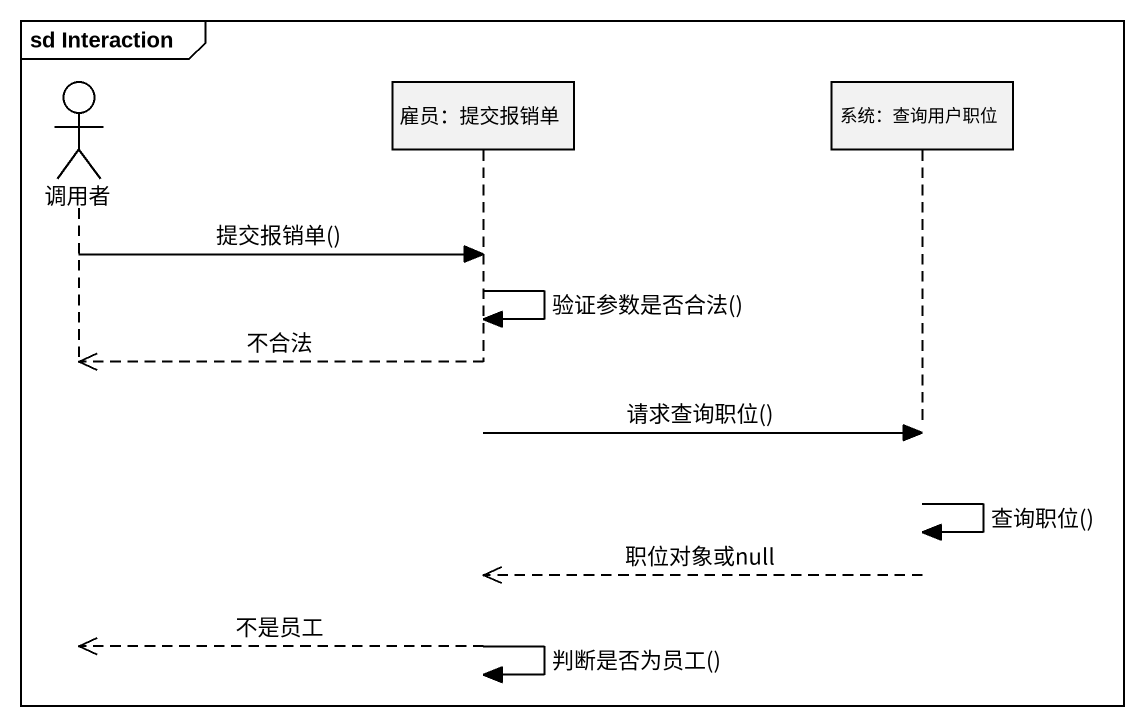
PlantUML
@startuml
mainframe sd Interaction
hide footbox
actor 调用者
participant "雇员：提交报销单" as 雇员_提交报销单
participant "系统：查询用户职位" as 系统_查询用户职位

调用者 -> 雇员_提交报销单 : 提交报销单()
雇员_提交报销单 -> 雇员_提交报销单 : 验证参数是否合法()
雇员_提交报销单 -->> 调用者 : 不合法
雇员_提交报销单 -> 系统_查询用户职位 : 请求查询职位()
系统_查询用户职位 -> 系统_查询用户职位 : 查询职位()
系统_查询用户职位 -->> 雇员_提交报销单 : 职位对象或null
雇员_提交报销单 -->> 调用者 : 不是员工
雇员_提交报销单 -> 雇员_提交报销单 : 判断是否为员工()
@enduml
